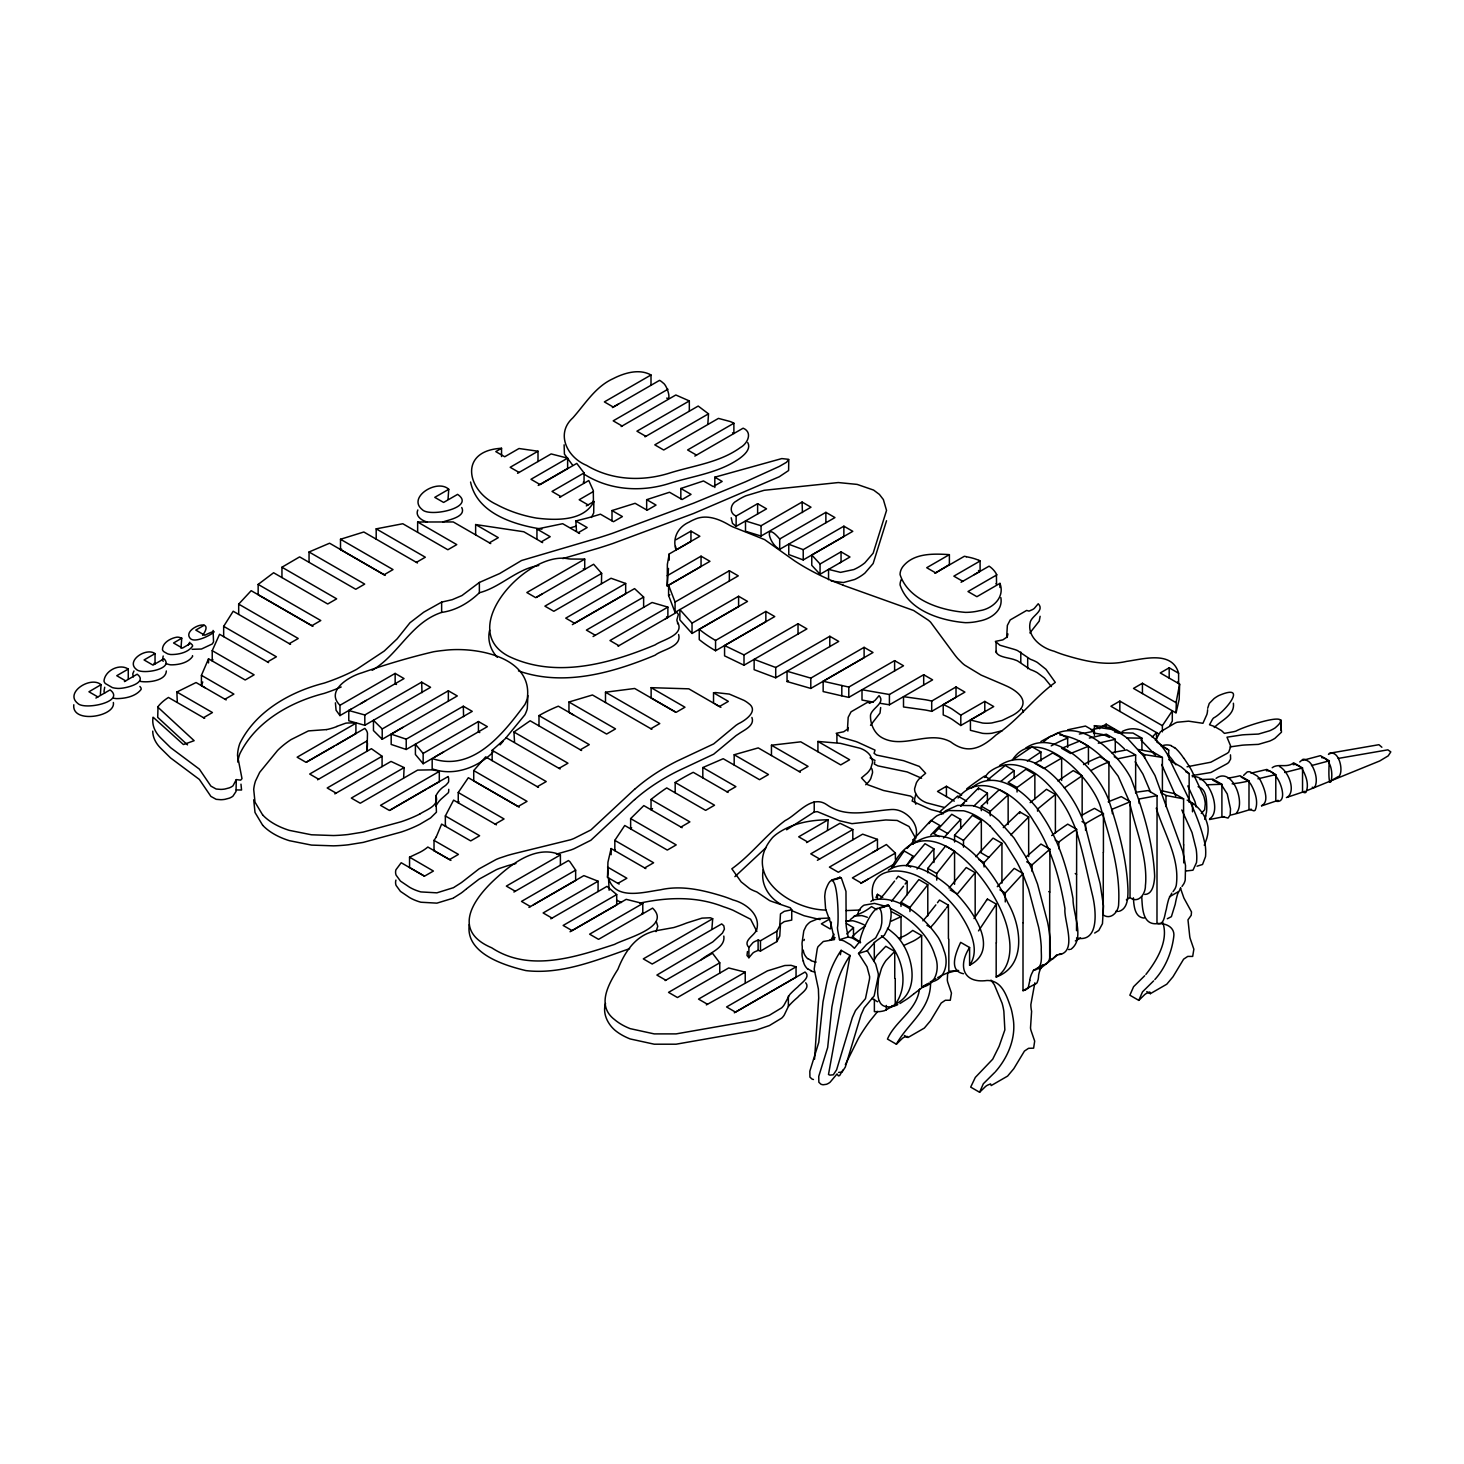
<?xml version="1.0" encoding="UTF-8"?>
<svg xmlns="http://www.w3.org/2000/svg" width="1464" height="1464" viewBox="0 0 1464 1464"><rect width="100%" height="100%" fill="white"/><g stroke="black" fill="none" stroke-linecap="round" stroke-linejoin="round"><path stroke-width="1.5" d="M187.52 744.883L157.709 717.342L158.02 706.6A59.658 34.441 0 0 1 168.452 697.45L204.649 718.348M226.188 699.938L196.066 682.535L176.87 692.014L177.29 702.061M204.978 687.696L201.428 685.628L201.428 675.325L208.529 658.818L245.183 679.991L254.114 674.831L212.225 650.657L219.563 634.278L268.589 662.588M208.529 662.936L208.529 658.818M212.225 650.657L212.225 660.959L212.847 659.459M223.663 636.657L223.663 626.354L233.197 611.238L290.549 644.361M152.75 731.122A59.658 34.441 0 0 0 161.095 748.598L170.593 757.949L199.36 779.434L210.907 796.416L216.16 799.326L220.844 799.71A17.751 10.248 0 0 0 224.944 799.326L229.226 798.191A14.183 8.18 0 0 0 232.977 796.123L236.033 791.475L236.29 779.617L240.663 780.147L241.999 778.647L237.534 755.662A108.245 62.495 0 0 1 239.84 743.474C255.651 711.284 290.439 691.63 324.221 683.084A182.671 105.463 0 0 0 356.466 669.451L384.245 651.041L397.183 638.798L409.993 622.731L423.755 612.172L441.634 602.107L452.175 599.709L461.947 595.555L479.368 582.452L499.645 573.559L521.55 560.511L598.648 537.8A447.984 258.634 0 0 0 612.666 533.244L693.533 503.195L745.451 481.821L779.251 466.467L786.571 462.258L788.693 459.33L781.794 458.58L714.816 477.191L714.816 487.494M238.687 614.423L238.687 604.12L251.168 590.687L311.869 625.695L320.799 620.535L258.158 584.411L273.603 572.753L327.716 603.992L336.665 598.831L281.948 567.227L299.626 556.887L355.752 589.278L364.701 584.099L309.05 551.983L309.05 562.286M312.967 626.336L258.158 594.713L258.158 584.411M281.948 577.53L281.948 567.227M385.252 575.407L340.508 549.567L340.508 539.264L363.822 531.999L417.46 562.981M376.193 539.155L376.193 528.852L402.801 523.746L447.856 549.75L456.768 544.608L417.643 522.008L417.643 532.31M436.345 836.713A84.601 48.843 0 0 1 434.021 840.391L458.433 854.409L449.54 859.551L427.836 847.034A50.874 29.372 0 0 1 419.948 852.268L409.554 857.172L409.554 867.493L424.231 876.003M450.93 860.411L434.021 850.694L434.021 840.391M372.204 670.292C398.849 654.554 410.798 622.566 441.634 612.409L441.634 602.107M496.424 824.854L453.602 800.131L445.349 815.96L445.349 826.263L445.77 825.403M538.496 787.376L485.645 756.87L473.732 770.576L527.04 801.357L518.128 806.499L468.334 777.713L458.25 792.518L458.25 802.821L458.982 801.686M473.732 770.576L473.732 780.879L519.244 807.158M475.635 534.854L475.635 524.551L523.819 531.761L542.632 542.632M441.634 612.409C456.109 610.451 468.974 602.747 479.368 592.755L479.368 582.452M492.142 760.621L492.142 750.318L506.233 737.856L560.108 768.984M581.611 750.501L530.151 720.782L513.937 732.018L514.541 741.827M536.94 539.338L536.94 529.035L562.688 523.709L579.598 533.463M538.99 725.888L538.99 715.585A150.774 87.053 0 0 1 558.333 706.179L606.608 734.05L615.521 728.889L568.965 702.006L568.965 712.309L573.65 715.091M612.007 520.855L612.007 510.552L622.401 516.572L613.489 521.715L600.441 514.193A269.321 155.495 0 0 1 587.265 518.055L575.809 520.983L576.505 531.121M605.492 702.519L605.492 692.216L634.681 688.483L676.057 712.364L684.969 707.222L651.132 687.677L651.132 697.98L675.16 711.833M646.667 509.966L646.667 499.663L669.524 492.252L682.133 499.535L691.045 494.374L680.833 488.482L680.833 498.785M713.535 703.086L713.535 692.783L715.622 692.563L729.328 694.082L744.005 700.378A36.399 21.008 0 0 1 748.379 703.287C759.285 710.735 745.56 720.325 738.478 723.71A120.213 69.394 0 0 0 736.044 725.302L713.682 743.895L677.192 761.042A234.496 135.383 0 0 0 634.662 789.316M562.817 558.589L598.648 548.103A447.984 258.634 0 0 0 612.666 543.547L693.533 513.498L779.251 476.77L788.602 470.53L788.767 459.733M960.695 828.313L960.695 819.456L951.765 814.295L933.904 833.602L939.266 836.694M1001.925 883.14L1001.943 843.282L993.031 838.122L975.829 856.678M1023.007 922.778L1023.007 990.671L1023.94 990.414A47.58 27.468 60 0 0 1025.441 989.92M1088.429 764.281L1088.429 746.274L1079.517 741.132L1061.675 748.342L1070.587 753.484L1088.429 746.274M1141.92 749.495L1141.92 738.185L1132.99 733.043L1117.947 732.75M1189.152 802.364L1189.152 773.614L1181.064 766.807L1171.383 761.426M1199.858 779.562L1212.961 779.141L1221.891 784.283L1221.909 816.381L1228.04 818.083L1230.163 815.009L1230.51 808.897L1227.271 793.964L1221.324 784.594L1212.558 780.092M1272.198 767.722C1278.017 763.055 1287.021 768.435 1293.627 762.817L1302.539 767.959L1302.539 792.097L1304.735 792.701A5.545 3.203 60 0 0 1305.961 792.298C1309.255 785.125 1306.199 775.883 1302.338 769.35M1328.58 762.195C1336.595 774.785 1326.823 800.881 1329.312 760.822L1320.4 755.662L1302.539 760.42M1381.87 747.244L1378.923 744.7L1329.312 753.283M901.019 906.399L901.037 902.282L918.88 879.571L927.792 884.732L927.792 915.915M909.949 911.56L909.949 907.442L927.792 884.732M1000.864 597.641C1003.169 610.744 990.707 619.016 979.379 621.029A35.264 20.35 0 0 1 965.508 622.676C941.004 620.736 908.375 610.634 900.067 584.886A35.264 20.35 0 0 1 901.275 579.579M1076.534 930.665L1076.662 829.283L1067.732 824.141L1064.987 825.971A282.149 162.907 -60 0 0 1051.664 835.56M930.573 982.655C930.701 1010.014 907.406 1023.647 896.389 1044.216L887.458 1039.074C895.163 1020.957 916.61 1010.874 919.502 989.133M1205.622 815.613L1205.421 818.98M747.445 951.545L747.006 955.48L748.891 957.731L752.807 953.119A13.469 7.777 0 0 1 754.546 951.929L758.114 950.374L760.475 951.051L776.89 941.572L779.763 936.063L780.477 924.187L784.265 921.625L791.731 920.087L791.75 909.675L790.212 907.735L772.26 901.623A24.851 14.347 0 0 1 769.552 900.561L756.76 891.905A38.082 21.978 0 0 1 749.842 888.794L741.168 881.895L731.835 868.793C751.416 854.72 765.855 834.938 785.143 820.572C797.862 814.332 811.495 794.147 826.776 804.706C846.521 818.76 870.037 810.782 891.851 809.501C906.399 808.805 921.734 825.769 914.78 839.531M847.857 731.067L848.187 727.608M734.306 1012.814L796.05 977.147L796.05 966.844L726.583 1006.958L735.495 1012.118L805.035 972.041C811.404 977 800.716 983.369 797.679 987.047A131.248 75.78 0 0 0 789.755 994.532L784.265 1004.707A28.42 16.415 0 0 1 781.684 1007.818L769.387 1015.266L755.717 1019.969L676.093 1033.895L654.225 1033.895L630.179 1028.643A59.054 34.093 0 0 1 614.66 1019.676C596.214 1005.713 608.402 984.266 617.899 969.314C624.012 953.595 633.949 937.765 650.73 932.202A28.42 16.415 0 0 1 656.128 930.72L673.751 927.554A131.248 75.78 0 0 0 686.689 922.979L702.025 918.129L710.278 917.763L712.693 918.733L711.925 928.634M788.364 996.087L788.364 1006.463L784.265 1015.01A28.42 16.415 0 0 1 781.684 1018.121L769.387 1025.569L755.717 1030.272L676.093 1044.198L654.225 1044.198L630.179 1038.946A59.054 34.093 0 0 1 614.66 1029.979C607.432 1023.574 602.399 1013.125 605.547 1003.481M253.711 799.802L255.011 812.465L262.678 825.293M675.581 546.401L676.057 549.988C672.031 538.002 678.198 526.875 689.215 522.081A36.399 21.008 0 0 1 694.229 519.555C706.087 513.864 719.19 519.025 729.639 525.283A120.213 69.394 0 0 0 732.384 526.692L764.592 539.594L794.293 560.657A234.496 135.383 0 0 0 843.264 585.216M619.126 884.073L607.523 877.357L607.944 862.186L611.074 848.681M607.523 877.357L608.31 870.128M763.256 869.653C760.328 883.707 768.49 897.103 780.458 904.075M1177.989 681.529L1178.611 683.542L1178.611 673.239L1169.187 667.804L1160.275 672.946L1179.618 684.127L1176.141 702.263M1207.69 708.265L1209.246 703.452L1214.04 698.603A42.035 24.266 0 0 1 1218.725 695.601C1249.286 682.407 1224.727 712.309 1213.546 718.001A28.219 16.287 0 0 0 1212.375 719.501L1209.52 724.772L1213.711 726.236A13.121 7.576 0 0 1 1215.01 726.839L1220.848 730.207A13.121 7.576 0 0 1 1221.891 730.957L1224.416 733.373L1233.53 731.726A28.219 16.287 0 0 0 1236.128 731.048C1242.424 727.004 1298.623 708.155 1274.924 728.047A42.035 24.266 0 0 1 1269.727 730.756L1258.418 734.068L1247.529 734.562A62.44 36.051 0 0 0 1242.222 734.891L1226.997 737.179L1230.766 746.347L1228.754 752.057A12.737 7.357 0 0 1 1226.704 753.612L1210.838 762.213L1187.048 766.788M1207.617 709.747L1207.471 711.431A62.44 36.051 0 0 1 1206.885 714.487L1202.932 723.289L1188.567 721.166L1177.148 722.264A12.737 7.357 0 0 0 1174.457 723.454L1160.421 731.817L1155.425 740.455M1034.847 982.838L1030.857 1004.597A38.082 21.997 -60 0 0 1031.608 1011.258L1030.51 1027.929A24.851 14.347 -60 0 0 1030.949 1030.29L1034.682 1041.124L1033.621 1048.169L1028.552 1048.316L1024.434 1051.079L1013.802 1068.683L1007.598 1076.095L991.183 1085.574L990.579 1083.909L987.45 1085.208A13.469 7.777 -60 0 0 985.546 1086.489L979.599 1092.272L970.687 1087.111L975.317 1077.413L992.72 1059.186L999.107 1046.339L1004.853 1029.906L1003.865 1011.331A97.649 56.382 -60 0 0 1002.071 1003.133L994.312 984.686L990.982 980.093M979.599 1092.272L983.332 1083.763L995.026 1072.142M1149.789 992.098L1146.623 993.306A13.469 7.777 -60 0 0 1144.72 994.587L1138.791 1000.37L1129.86 995.209L1133.594 986.699L1144.683 975.756M1138.791 1000.37L1142.506 991.86L1153.595 980.898M564.116 444.818L564.427 454.115L572.479 464.966M586.314 505.922L593.853 501.566C584.044 521.349 555.679 520.47 536.483 518.091C522.575 515.657 508.96 511.192 496.516 504.476C466.485 490.532 458.47 450.583 501.548 448.277L501.548 456.53M1029.851 980.349L1028.222 987.724A11.163 6.442 60 0 1 1027.673 988.456L1025.441 989.92M1007.104 637.462L1007.927 633.912M335.402 702.83L336.079 710.241L339.977 715.585L351.452 708.96M236.29 779.617L232.977 785.82A14.183 8.18 0 0 1 229.226 787.888L224.944 789.023A17.751 10.248 0 0 1 220.844 789.407L216.16 789.023L210.907 786.113L199.36 769.131L170.593 747.647L161.095 738.295A59.658 34.441 0 0 1 153.08 717.177L183.439 744.554L194.145 740.692L157.709 707.039M886.543 520.726L873.148 563.53L864.913 573.083A54.223 31.293 0 0 1 854.665 579.488L843.41 582.544L831.241 581.08M676.057 539.685L690.953 531.121L699.865 536.263L669.213 553.959L667.364 564.354L667.218 586.021L701.055 566.476L701.055 556.174L667.218 575.718M668.481 568.435L667.218 586.021M840.373 954.729L841.159 950.319L850.072 955.48L828.496 1074.485L829.887 1075.125L833.309 1074.796L836.603 1069.818L852.377 1017.462L855.525 1010.508L865.462 998.668L869.396 979.654A12.737 8.821 72.7 0 0 869.616 976.506L867.017 966.752L858.544 953.467L866.34 944.701A62.44 43.243 72.7 0 1 869.36 942.359L875.71 937.875L880.413 928.817A42.035 29.115 72.7 0 0 881.786 922.759C883.286 886.178 861.582 928.597 860.027 940.657A28.219 19.544 72.7 0 1 858.892 942.596L854.409 948.306L851.243 945.323A13.121 9.077 72.7 0 0 850.09 944.481L844.271 941.114A13.121 9.077 72.7 0 0 843.063 940.602L839.513 939.705L837.737 930.39A28.219 19.544 72.7 0 1 837.445 927.609C839.403 919.246 837.335 857.026 825.586 890.313A42.035 29.115 72.7 0 0 824.726 896.663L825.605 908.961L829.301 919.227A62.44 43.243 72.7 0 1 831.003 924.296L834.48 939.577L823.299 941.498L818.01 946.696A12.737 8.821 72.7 0 0 817.15 949.496L814.185 969.058L818.394 989.06L818.705 998.027L814.551 1059.204M947.702 972.48L947.299 979.874A24.851 14.347 -60 0 0 947.739 982.253L951.454 993.068L950.282 1000.26L945.341 1000.26L941.206 1003.041L930.573 1020.646L924.37 1028.057L907.954 1037.537L904.386 1035.469M731.213 517.762L732.494 523.398L736.136 526.345L766.55 508.832L757.62 503.671L736.136 516.042L736.136 526.345M489.69 630.032C487.146 639.713 490.55 650.162 497.321 657.336M188.325 644.984L189.716 642.257M891.228 868.591C925.962 794.147 1001.925 887.568 1008.568 934.215A51.258 29.591 60 0 1 1009.593 940.876C1011.075 953.979 1008.33 969.973 996.179 977.019L996.179 942.999M469.285 924.424C465.113 953.247 503.726 965.288 525.905 970.595C561.645 974.768 596.617 960.128 629.612 948.654M1171.804 893.132L1168.821 898.804A131.248 75.78 60 0 0 1166.314 909.4C1164.63 913.884 1164.447 926.309 1156.981 923.272L1157.054 795.684L1148.142 790.542L1137.4 792.061M1180.734 887.989L1177.733 893.662A131.248 75.78 60 0 0 1175.226 904.258L1171.383 916.665L1167.32 918.752M829.521 918.038L818.577 918.532L810.507 921.808A24.797 14.311 0 0 0 808.439 923.473L807.817 924.077A35.722 20.624 0 0 0 806.188 925.943L803.791 930.866L802.217 941.755A29.298 16.909 0 0 0 802.034 943.511L802.089 945.067A58.523 33.782 0 0 0 802.254 946.403L802.217 952.058A29.298 16.909 0 0 0 802.034 953.814L802.089 955.37A58.523 33.782 0 0 0 802.254 956.706L803.096 960.988M1204.835 819.309L1206.428 812.483A36.399 21.008 -60 0 0 1206.757 806.865C1206.537 799.71 1206.537 788.931 1198.101 786.68M803.937 940.583L804.377 939.394M857.428 915.055L858.581 911.615A35.264 20.35 60 0 1 864.089 905.155L874.502 903.398L885.592 906.308M201.428 685.628L202.746 681.968M417.807 509.966C414.953 516.17 422.09 520.781 427.268 522.008M73.804 704.751C71.498 724.241 116.059 716.61 113.35 702.482M610.799 849.431L611.129 848.553L645.862 868.61M1175.995 702.629L1142.432 683.249L1133.502 688.409L1175.995 712.931L1176.342 701.75M1176.141 712.565L1179.179 699.298L1179.618 684.127M915.732 794.495L914.616 798.96A29.097 16.799 0 0 0 915.092 802.4L915.86 804.267M1204.286 845.295L1206.592 838.982A32.117 18.538 -60 0 0 1207.068 837.243A29.481 17.019 -60 0 0 1207.471 835.505A27.688 15.994 -60 0 0 1207.782 833.785A25.455 14.695 -60 0 0 1208.056 831.223A24.083 13.908 -60 0 0 1208.111 829.576A23.021 13.286 -60 0 0 1207.709 825.641C1205.384 814.478 1197.534 804.834 1187.158 800.113M870.513 725.321L880.029 713.023L880.669 707.551M876.003 897.524L877.448 894.321L882.792 897.395M963.458 973.725C947.812 970.797 956.395 951.563 960.659 942.359L969.589 947.519C957.712 965.837 963.019 983.735 987.029 980.496C1002.291 980.185 1006.903 996.655 1011.002 1008.293A97.649 56.382 -60 0 1 1012.777 1016.492C1016.858 1036.146 1008.531 1056.752 995.63 1071.483M791.731 909.784L784.265 911.322L780.477 913.884L779.763 925.76L776.89 931.269L760.475 940.748L758.114 940.071L754.546 941.626A13.469 7.777 0 0 0 752.807 942.816L748.891 947.428L748.891 957.731M104.713 687.238L103.999 691.301A13.505 7.796 0 0 0 104.676 692.966M842.843 1070.092L839.622 1075.582L838.341 1075.857L837.06 1073.936L830.033 1082.28A14.183 8.18 -60 0 1 826.355 1084.312L823.262 1084.751A17.751 10.248 -60 0 1 820.865 1084.147L818.852 1082.244L818.742 1076.369L827.672 1047.547L831.9 1007.012L835.249 990.231A59.658 34.441 -60 0 1 849.541 956.248L850.072 955.48M845.332 1064.657L858.435 1038.36A108.245 62.495 -60 0 1 870.147 1020.737L877.705 1011.404M1029.887 632.942L1039.22 621.12L1040.135 616.307M615.264 849.834L614.825 850.676L614.825 840.373L624.744 825.495L667.309 850.072L676.222 844.911L630.636 818.596L643.812 805.603L682.114 827.709M591.346 517.506L593.707 512.986L593.853 501.566M1012.118 760.402C1037.262 720.636 1094.431 779.964 1101.239 809.446C1110.554 839.915 1120.363 871.428 1118.661 903.617C1118.899 911.395 1111.103 920.417 1103.27 914.982L1103.27 852.579M163.199 656L162.467 659.971A9.992 5.764 0 0 0 163.199 661.289M1042.405 965.197L1033.474 970.339L1032.23 972.7A43.883 25.327 60 0 0 1029.723 980.258M1042.24 965.49L1041.142 967.539A43.883 25.327 60 0 0 1038.653 975.097L1038.452 977.641A47.525 27.45 60 0 1 1038.141 979.599L1037.134 982.564A11.163 6.442 60 0 1 1036.604 983.314L1033.785 984.979A57.059 32.94 60 0 1 1032.87 985.254L1023.007 990.671M436.345 836.713L441.634 824.104L470.713 840.903L479.625 835.743L445.349 815.96M655.982 931.653L657.757 926.364L656.403 921.844M1243.613 775.371L1247.2 771.967A13.505 7.796 60 0 1 1250.018 771.839L1257.045 775.902A13.505 7.796 60 0 1 1259.864 779.269C1263.377 785.912 1270.404 801.723 1261.547 805.621M1169.937 725.284L1172.298 721.112L1172.298 710.809L1162.379 725.668L1162.379 731.854M262.751 825.33A66.191 38.21 0 0 0 289.305 840.665L311.521 845.094L333.463 845.844A108.281 62.513 0 0 0 348.121 844.819L363.163 842.404L401.045 832.083A115.748 66.832 0 0 0 419.82 824.305L430.562 817.955L436.437 812.191L435.833 795.757L437.242 793.488A43.883 25.327 0 0 1 442.549 787.541L444.653 786.113A47.525 27.45 0 0 0 446.191 784.869L448.258 782.508A11.163 6.442 0 0 0 448.625 781.684L448.661 778.391A57.059 32.94 0 0 0 448.442 777.476L448.204 776.524L428.11 788.016M435.833 806.06L437.242 803.791A43.883 25.327 0 0 1 442.549 797.843L448.258 792.811A11.163 6.442 0 0 0 448.625 791.987L448.771 789.316M978.519 930.903L995.959 904.697M133.974 670.97L132.748 673.879L133.352 676.935M1299.758 761.957L1302.85 759.359A9.992 5.764 60 0 1 1305.211 759.505L1308.889 761.628A9.992 5.764 60 0 1 1311.25 764.208C1315.13 770.723 1318.186 779.964 1314.873 787.138A5.545 3.203 60 0 1 1313.647 787.541L1312.238 787.266M1328.452 754.399C1338.261 747.61 1344.373 770.796 1338.846 776.615M974.036 918.568L987.029 899.555M907.094 848.461L914.14 840.501M893.022 867.072L903.8 851.499M1216.108 778.354C1232.139 766.532 1245.882 802.418 1236.385 813.087M906.271 865.773L912.731 856.66M841.159 950.319L840.629 951.088A59.658 34.441 -60 0 0 826.337 985.089L822.988 1001.87L818.76 1042.405L809.83 1071.209L809.921 1077.101L811.953 1079.005A17.751 10.248 -60 0 0 813.453 1079.499M896.224 878.912L898.237 876.204L907.168 881.346L907.168 894.779M905.136 884.055L907.168 881.346M937.472 902.721L939.485 900.012L948.416 905.173L948.416 938.753M946.403 907.881L948.416 905.173M945.579 908.961L934.837 922.576A84.601 48.843 -60 0 1 930.5 927.389L926.932 925.34M894.596 881.072L884.677 893.589A84.601 48.843 -60 0 1 880.34 898.42M903.526 886.214L893.589 898.75A84.601 48.843 -60 0 1 891.448 901.202M935.862 904.88L925.925 917.416A84.601 48.843 -60 0 1 922.906 920.838M858.544 953.467L867.237 950.758L875.033 941.993A62.44 43.243 72.7 0 1 878.052 939.65L884.402 935.185L889.106 926.108A42.035 29.115 72.7 0 0 890.478 920.051C891.796 915.018 891.741 899.829 883.231 907.314M903.27 852.213L904.075 851.151M912.2 857.355L913.005 856.312M986.498 900.25L987.303 899.207M995.41 905.411L996.215 904.349M1020.975 708.649C1028.423 698.053 1013.893 689.087 1005.512 685.573A68.936 39.803 0 0 0 1003.041 684.457L981.118 675.087L964.703 665.132A64.123 37.021 0 0 1 962.434 663.265L957.822 658.635A140.27 80.996 0 0 1 954.436 654.463L930.592 622.163A64.8 37.405 0 0 0 928.432 620.26L913.609 610.488L843.209 585.271M927.792 872.782L927.792 868.39L945.634 845.954L954.565 851.115L954.565 884.311M936.722 880.139L936.722 873.532L954.565 851.115M1173.085 891.613L1174.897 888.959A28.42 16.415 60 0 0 1176.287 885.171C1179.984 858.014 1163.99 833.236 1156.249 808.11M1181.997 886.452L1183.809 883.817A28.42 16.415 60 0 0 1185.218 880.01L1185.529 865.645L1182.747 851.444L1155.005 775.517L1144.061 756.595L1127.5 738.387A59.054 34.093 60 0 0 1111.981 729.438L1100.599 727.754L1091.174 729.841M874.758 761.829L874.319 764.043L877.942 765.873L907.168 771.931L921.588 778.226M917.05 869.03L933.904 848.846L924.992 843.703L907.149 865.059L910.718 867.109M949.056 888.081L966.24 867.53L975.17 872.672L975.17 916.061M928.871 823.591L930.555 821.542A108.281 62.513 60 0 1 936.997 815.741L948.617 810.525L963.568 810.782A66.191 38.21 60 0 1 990.121 826.117M943.511 838.012L960.695 819.456M984.082 866.981L984.082 862.589L1001.943 843.282M913.133 844.271L913.133 839.787L930.976 820.352L939.906 825.495L930.756 835.029M1005.274 901.952L1005.274 892.985L1023.116 873.551L1014.204 868.39L997.295 886.69M500.066 744.883L503.049 741.37M505.922 737.911L524.917 714.78A90.494 52.247 0 0 0 527.278 708.741L527.9 695.583M975.17 872.672L957.328 894.028L950.191 889.911M954.565 842.02L954.565 835.249L972.407 815.338L981.338 820.481L981.338 851.774M963.495 847.162L963.495 840.409L981.338 820.481M850.127 919.74L854.811 916.043L861.729 915.586A88.499 51.094 60 0 1 867.347 917.306M837.646 878.729L839.641 877.229L841.471 878.363L845.972 891.411L846.137 924.9A28.219 19.544 72.7 0 0 846.43 927.682L848.205 937.015L851.755 937.893A13.121 9.077 72.7 0 1 852.963 938.424L858.782 941.791A13.121 9.077 72.7 0 1 859.935 942.633L860.228 942.889M958.096 798.008C980.843 769.003 1019.914 796.855 1033.639 821.231C1051.042 847.29 1059.771 877.997 1064.95 908.595C1063.578 920.453 1078.126 952.698 1058.344 954.711A13.194 7.631 60 0 0 1056.258 955.297L1052.305 959.286L1049.67 958.975L1049.67 892.125L1048.736 891.594M788.364 1006.39L789.755 1004.835A131.248 75.78 0 0 1 797.679 997.35C800.643 993.544 810.47 988.237 805.712 982.783M631.679 827.746L630.636 828.899L630.636 818.596M846.832 933.995L853.494 927.627L846.357 923.491M1145.891 974.438C1156.816 960.549 1168.876 940.62 1162.819 922.595M1154.822 979.581C1165.271 968.033 1171.694 952.424 1173.707 937.07C1175.446 927.298 1165.728 922.741 1157.146 923.692C1142.103 925.12 1142.432 907.113 1141.737 896.663M1152.223 737.124L1156.505 732.586L1156.505 740.821M895.254 978.629L895.254 1004.231C909.29 985.4 902.757 956.449 887.001 940.474A88.499 51.094 60 0 0 881.383 935.716M1025.715 748.086C1056.788 726.62 1099.592 772.754 1109.072 801.192C1118.588 829.978 1126.914 859.697 1127.957 890.13C1127.975 897.487 1127.792 908.375 1119.429 911.23M1043.649 741.809L1049.743 736.667L1054.19 735.056M1214.26 727.517C1221.196 720.197 1234.994 715.31 1233.402 703.232M766.13 847.546L734.891 876.662M1003.279 827.618L1019.731 811.861L1028.661 817.022L1028.661 856.586M896.389 1044.216L902.318 1038.434A13.469 7.777 -60 0 1 904.221 1037.153L907.589 1036.475M973.706 806.207L987.413 793.195L978.483 788.035L960.659 805.914M981.338 810.653L981.338 806.225L999.217 789.755L1008.129 794.897L1008.165 824.47M990.25 815.814L990.25 811.367L1008.129 794.897M1017.059 787.504L1034.865 774.419L1025.953 769.259L1008.129 782.362L1017.059 787.504L1017.059 792.024M1032.047 871.464L1032.047 864.876L1049.889 849.193L1040.959 844.051L1026.154 856.916M1028.661 817.022L1010.819 834.901M865.718 784.759L866.962 783.606A40.718 23.515 0 0 0 868.17 782.343A38.631 22.308 0 0 0 870.769 778.592L872.526 772.827A29.097 16.799 0 0 0 872.05 769.387L871.702 768.454M634.553 789.279L590.889 829.942L573.961 838.488A64.8 37.405 0 0 1 570.667 839.732L514.724 853.494A140.27 80.996 0 0 0 507.496 855.452L499.48 858.124A64.123 37.021 0 0 0 496.259 859.423L479.002 868.902L462.77 881.566A68.936 39.803 0 0 1 460.831 882.993L453.767 887.477M634.553 799.582L590.889 840.245L573.961 848.791A64.8 37.405 0 0 1 570.667 850.035L556.466 854.134M971.51 788.071C996.581 766.733 1028.844 794.055 1042.569 816.089C1059.076 840.775 1067.768 869.744 1073.039 898.731C1072.728 913.737 1085.336 938.772 1070.934 949.258M492.929 752.313C477.337 767.795 453.584 776.615 432.173 768.82L432.173 758.517C473.018 772.516 503.561 733.208 524.917 704.477A90.494 52.247 0 0 0 527.278 698.438C533.171 656.659 475.489 646.338 444.05 650.382A90.494 52.247 0 0 0 433.582 651.755C409.28 657.464 385.178 664.656 361.608 672.909C349.384 676.331 325.045 690.77 339.977 705.282L339.977 715.585M987.395 780.092L1005.237 765.489L1014.149 770.631L1014.149 778.189M1030.144 802.638L1046.486 789.297L1055.398 794.458L1055.398 833.181M466.705 888.648L479.002 879.205L496.259 869.726A64.123 37.021 0 0 1 499.48 868.427L507.496 865.755A140.27 80.996 0 0 1 514.724 863.815L515.932 863.504M960.915 805.987L963.934 803.407M466.394 888.904L462.77 891.869A68.936 39.803 0 0 1 460.831 893.296L453.767 897.78M1057.63 954.857L1039.184 969.388M1000.827 781.392L1014.149 770.631M652.523 808.567L651.041 809.775L651.041 799.472L652.523 798.264A282.149 162.907 0 0 1 664.198 789.627L666.724 787.925L705.63 810.379L714.542 805.218L675.178 782.49L676.624 781.593A296.076 170.94 0 0 1 689.8 774.108L693.222 772.315L728.12 792.445M999.509 765.562C1033.547 743.474 1068.482 786.516 1080.963 815.302A90.494 52.247 60 0 1 1085.025 825.037L1100.159 883.78L1103.49 905.96L1102.465 923.674L1098.787 930.464L1094.669 933.044M913.975 993.763L924.242 985.986M873.807 960.713A24.485 14.128 -60 0 1 877.082 955.333L885.812 946.293L894.742 951.435L886.013 960.476A24.485 14.128 -60 0 0 881.456 968.546L878.492 978.739L877.668 990.725A40.406 23.332 -60 0 0 879.205 1000.992M913.609 994.056L909.217 997.478A68.936 39.803 -60 0 1 907.021 999.052L899.976 1003.499M966.661 788.876L968.454 787.504A282.149 162.907 -60 0 1 981.758 777.933L984.503 776.085L989.865 779.177M1058.801 848.809L1058.801 842.074L1060.595 840.702A282.149 162.907 -60 0 1 1073.899 831.131L1076.662 829.283M988.822 857.373L980.002 852.158M969.589 947.519L969.607 965.215C981.283 948.727 968.436 926.364 958.609 911.633C949.331 899.299 937.784 888.685 924.827 880.285C905.008 865.773 865.224 865.297 873.276 900.598M1055.398 794.458L1037.573 809.08L1037.573 811.184M1014.149 758.919L1031.974 746.786L1040.904 751.929L1040.904 761.006M1064.328 787.907L1082.152 775.755L1073.222 770.595L1057.868 780.952M888.337 870.238C905.96 858.654 928.615 870.586 943.475 882.06C963.733 897.231 1005.073 947.135 969.607 965.215M829.484 940.364L835.102 937.692M1054.904 734.288C1083.36 719.135 1118.642 754.71 1130.849 778.116C1142.817 809.336 1153.156 842.642 1154.657 876.149A63.501 36.655 60 0 1 1154.327 880.322C1153.632 885.921 1151.802 894.376 1144.738 894.449M786.626 829.795L814.222 811.989L817.333 811.642L839.238 820.682L851.957 823.665L885.793 819.968L897.158 820.444L909.016 826.501L915.732 838.396M1027.307 761.024L1040.904 751.929M891.722 911.816L901.019 916.702L901.019 938.955M901.019 916.702L891.027 921.277M924.608 985.73L926.456 984.449M1061.62 953.869L1059.241 954.144M914.78 842.715C954.583 817.077 993.653 870.934 1007.927 902.904C1021.268 925.724 1027.033 965.783 996.179 977.019M701.366 959.67C708.32 953.375 725.778 947.958 723.802 936.063M1126.365 899.811L1129.586 897.78M1085.574 830.399L1085.574 823.591L1087.075 822.658A296.076 170.94 -60 0 1 1100.141 815.228L1103.417 813.527L1103.417 852.487M1201.285 813.49L1204.671 809.702L1205.256 803.736A24.797 14.311 60 0 0 1204.854 800.68L1204.634 799.582A35.722 20.624 60 0 0 1203.847 796.306L1192.117 771.455A29.298 16.909 60 0 0 1190.689 768.746L1189.317 766.441A58.523 33.782 60 0 0 1188.091 764.483L1183.955 758.297M930.189 982.015L931.122 981.429M932.074 980.862L933.007 980.294M453.401 887.696L436.894 892.839L420.882 891.924A40.406 23.332 0 0 1 409.646 887.294L400.441 881.072L396.085 875.106A24.485 14.128 0 0 1 395.939 869.781L401.191 862.735L424.487 876.186L433.417 871.043L409.554 857.172M453.035 898.219L436.894 903.142L420.882 902.227A40.406 23.332 0 0 1 409.646 897.597L400.441 891.375L396.085 885.409A24.485 14.128 0 0 1 395.939 880.084M181.756 638.176L173.557 642.989L182.414 648.113L190.686 643.337L192.296 644.929A5.545 3.203 0 0 1 192.553 646.191C187.996 652.651 178.462 654.628 170.885 654.536A9.992 5.764 0 0 1 167.482 653.768L163.785 651.645A9.992 5.764 0 0 1 162.467 649.668C162.339 642.659 170.776 638.139 176.906 637.169A5.545 3.203 0 0 1 179.102 637.316L181.756 638.176L180.969 648.168M336.628 744.81L355.917 733.556L355.917 723.253L297.137 757.199L306.031 762.323L364.81 728.395L365.927 729.712A20.258 11.694 0 0 1 367.482 733.373L367.061 751.215L367.482 743.675A20.258 11.694 0 0 0 366.714 741.296M625.018 594.164L572.369 624.634M974.365 574.62L980.093 571.289L980.093 560.987L953.851 576.157L962.8 581.318M934.892 979.178L935.825 978.629M360.656 703.653L366.293 700.378M665.461 618.814L667.877 617.424L667.877 607.121L609.976 640.537L618.888 645.697M738.606 596.269L692.033 623.152L692.033 633.454L738.606 606.572L738.606 596.269L747.518 601.411L699.243 629.282L699.243 639.585A150.774 87.053 0 0 0 715.567 650.748L765.855 621.724L765.855 611.421L715.567 640.445L715.567 650.748M820.06 574.291L820.06 563.988L839.549 552.697L841.05 551.837L849.98 556.997L820.06 574.291L811.77 565.324L811.77 555.021L852.798 531.322L843.868 526.18L803.224 549.641L788.767 544.26L788.767 554.563L803.224 559.943L843.868 536.483L843.868 526.18M533.445 904.807L583.88 875.618L598.081 881.218L598.081 891.521M956.01 686.964L956.01 697.267L931.708 711.358A84.601 48.843 0 0 0 925.376 710.022L903.508 706.966L903.508 696.663L925.376 699.719A84.601 48.843 0 0 1 931.726 701.055L956.01 686.964L964.922 692.106L943.219 704.623L943.219 714.926A50.874 29.372 0 0 1 952.295 719.483L960.805 725.485L984.796 711.705L984.796 701.402L960.805 715.182L960.805 725.485M872.544 852.506L877.448 849.669L877.448 839.366L829.411 867.109L838.341 872.269L886.397 844.527L895.382 853.073L895.382 859.258M501.548 448.277L495.784 451.607L504.714 456.768L519.006 448.515L538.002 451.223L538.002 461.526M100.376 694.613L101.053 684.676L88.938 691.777L97.887 696.937M128.265 679.369L128.265 669.066L116.754 675.709L125.648 680.852M155.038 653.621L144.058 659.953L153.006 665.114L163.986 658.782C174.564 669.011 142.264 674.922 136.536 669.524C125.264 661.014 146.309 647.033 155.038 653.621L155.038 663.924L153.94 663.393M204.155 625.256L195.792 630.087L204.74 635.248C230.452 622.694 195.7 647.07 189.826 637.865C182.506 628.276 216.562 615.813 202.673 635.303M448.753 489.287L434.771 497.357L443.61 502.445L457.592 494.374C476.843 507.404 429.83 517.652 422.309 509.655C406.864 497.54 437.169 478.344 448.753 489.287L448.039 499.169M651.004 385.288L651.004 374.985L604.376 401.905L613.27 407.047L618.595 404.009M95.91 698.053L110.093 689.892C125.922 701.805 84.564 710.388 77.812 703.434C64.105 692.801 90.585 675.654 101.053 684.676M124.422 681.583L137.159 674.209C149.035 682.993 123.562 689.398 116.663 688.318A13.505 7.796 0 0 1 112.325 687.568L105.298 683.505A13.505 7.796 0 0 1 103.999 680.998C104.822 670.768 119.316 663.137 128.265 669.066M612.391 407.578L659.587 380.329A19.929 11.492 0 0 1 662.753 382.69C667.2 384.904 671.756 401.356 666.706 398.098M538.002 451.223L510.167 467.291L519.079 472.433M517.579 473.311L551.141 453.932L567.629 458.141L567.629 468.443L538.221 485.426M667.95 389.241L613.196 420.845L622.127 426.006M621.139 426.555L675.837 394.987L689.324 400.935L689.324 411.238M567.629 458.141L530.975 479.295L540.125 484.584L576.779 463.411L584.063 472.945L584.063 483.248L583.258 482.187M689.324 400.935L636.932 431.185L645.807 436.309M416.398 562.359L425.329 557.217L376.193 528.852M645.002 436.839L698.2 406.059L708.503 413.836L707.862 423.755M584.063 472.945L552.019 491.447L560.932 496.607M289.305 643.648L298.235 638.487L238.687 604.12M267.473 661.948L276.403 656.787L223.663 626.354M559.559 497.394L588.766 480.54L593.286 490.532L593.451 501.804L593.286 500.834M708.503 413.836L654.792 444.855L663.704 449.997L718.458 418.393L729.804 421.412A19.929 11.492 0 0 1 733.885 423.224L733.885 433.527A19.929 11.492 0 0 0 732.531 432.813M489.397 542.796L498.309 537.654L475.635 524.551M224.98 699.225L233.892 694.082L201.428 675.325M593.451 491.501L579.177 499.755L588.089 504.897M203.533 717.708L212.445 712.547L176.87 692.014M733.885 423.224L687.604 449.96L696.516 455.103M541.296 541.845L550.208 536.702L536.94 529.035M694.833 456.073L743.145 428.183C753.137 432.411 747.39 443.848 740.308 447.6A63.501 36.655 0 0 1 736.85 449.96C716.463 463.1 691.722 466.01 668.957 473.275C641.744 481.693 611.348 480.265 586.588 465.369C567.428 457.555 555.094 433.783 572.9 417.807C585.326 403.79 595.519 386.533 613.27 378.609A63.501 36.655 0 0 1 617.387 376.632C627.763 372.076 640.5 369.148 651.004 374.985M578.262 532.695L587.174 527.552L575.809 520.983M583.276 568.801L584.722 569.423L584.722 559.12L526.839 592.536L535.751 597.678L541.918 594.128M339.977 705.282L395.152 673.403L404.046 678.582L348.78 710.498L348.78 720.8L364.81 725.284L430.581 687.311L421.65 682.151L364.81 714.981L348.78 710.498M536.831 597.056L593.634 564.262L601.649 573.376L601.448 583.55M601.649 573.376L544.901 606.151L553.813 611.293L611.037 578.262L625.677 583.477L625.677 593.78M334.268 746.183L306.562 762.085M625.677 583.477L565.745 618.156L574.529 623.225L634.571 588.62L643.629 597.074L643.629 607.377M402.856 727.352L382.214 739.265L382.214 728.962L448.35 690.788L457.299 695.949L391.181 734.141L391.181 744.444L406.223 749.477L472.25 711.358L463.319 706.215L406.223 739.174L391.181 734.141M367.061 740.912L309.691 774.035L318.603 779.196M317.578 779.781L371.417 748.708L382.086 756.266L382.086 766.569M761.06 525.741L802.089 502.042L811.001 507.203L761.06 536.044L745.505 531.249L745.505 520.946L761.06 525.741L761.06 536.044M643.629 597.074L586.387 630.106L595.317 635.266M675.069 612.373L675.069 602.052L729.365 570.722L738.277 575.864L675.069 612.373L668.591 595.519L668.591 585.216L709.967 561.316L701.055 556.174M382.086 756.266L327.186 787.98L336.098 793.122M593.066 636.547L652.066 602.491L667.877 607.121M668.591 595.519L669.762 594.841M334.817 793.872L391.016 761.426L404.119 767.594L403.643 777.768M779.69 539.008L825.879 512.345L834.956 517.579L779.69 549.311C768.38 543.931 763.622 519.885 779.69 539.008L779.69 549.311M443.665 751.892L423.151 763.732L423.151 753.429L435.028 746.585L478.435 721.532L487.384 726.656L435.028 756.888M404.119 767.594L351.323 798.081L360.254 803.224L417.624 770.101L430.69 769.863A20.258 11.694 0 0 1 437.004 770.759L439.31 771.4L439.31 781.703L390.321 809.995M618.028 646.191L676.789 612.263L678.381 614.404L676.899 619.821A13.194 7.631 0 0 0 677.429 621.907C685.427 635.156 662.021 639.86 655.195 644.855C609.664 663.832 555.497 678.893 508.557 656.22C455.249 628.44 527.772 550.83 568.032 558.736A13.194 7.631 0 0 0 571.655 559.047L584.722 559.12M439.31 771.4L380.53 805.346L389.424 810.47L426.353 789.041M839.549 563L841.05 562.139L841.05 551.837M724.57 645.551L744.005 654.92L798.026 623.737L806.938 628.88L744.005 665.223L724.57 655.854L724.57 645.551L774.767 616.564L765.855 611.421M580.366 749.769L589.278 744.627L538.99 715.585M559.047 768.344L567.959 763.202L513.937 732.018M537.325 786.699L546.237 781.556L492.142 750.318M949.386 564.939L949.386 554.636L926.712 567.721L935.642 572.863M650.858 728.706L659.788 723.564L605.492 692.216M495.143 824.104L504.055 818.962L458.25 792.518M949.386 564.518L934.892 573.302L964.373 556.283L966.35 556.668M775.719 667.493L829.795 636.273L838.726 641.415L775.719 677.795L754.143 669.67L754.143 659.367L775.719 667.493L775.719 677.795M838.506 695.089L823.152 691.557L823.152 681.254L873.02 652.505L864.108 647.344L810.8 678.125L787.046 671.244L787.046 681.547L788.456 680.742M961.079 582.269L989.078 566.165L990.414 567.08A40.223 23.223 0 0 1 996.417 574.108L996.545 584.392A40.223 23.223 0 0 0 996.032 583.678M996.966 574.803L967.979 591.529L976.891 596.69L999.949 583.367C1005.311 597.404 992.409 609.006 979.379 610.726A35.264 20.35 0 0 1 965.508 612.373C941.004 610.433 908.375 600.332 900.067 574.583A35.264 20.35 0 0 1 902.904 566.568C913.847 552.843 933.556 553.648 949.386 554.636M787.046 681.547L810.8 688.428L864.108 657.647L864.108 647.344M823.152 681.254L848.791 687.073L894.614 660.63L903.526 665.772L848.791 697.376L839.476 695.308M560.401 865.206L560.401 854.903L506.343 886.104L515.273 891.247M513.919 892.034L568.435 860.558L569.899 861.71L575.645 870.147L575.645 880.45L528.943 907.406M575.645 870.147L521.495 901.403L530.407 906.564M873.404 702.153L862.003 700.048L862.003 689.745L889.417 694.503L923.692 674.721L932.605 679.863L889.417 704.806L880.395 703.342M726.967 791.786L735.898 786.644L702.812 767.557L702.812 777.86M680.961 827.05L689.892 821.89L651.041 799.472M598.081 881.218L543.126 912.95L552.038 918.111M799.161 771.528L808.073 766.386L771.455 745.231L771.455 755.534M550.793 918.825L606.993 886.379L616.71 894.577L616.71 904.88L570.045 931.763M617.936 883.378L626.867 878.235L607.523 867.054M644.709 867.932L653.621 862.772L614.825 840.373M641.854 913.335L642.788 913.792L642.788 903.489L589.626 934.178L598.556 939.339L652.596 908.119C672.305 927.06 624.195 938.753 614.66 944.353C575.809 956.999 529.529 972.663 491.721 947.794C450.07 930.189 474.574 897.194 497.668 876.808C513.846 862.113 537.581 844.966 560.401 854.903M1002.181 730.737L991.86 733.263A24.485 14.128 0 0 1 982.619 733.354L970.431 730.316L970.431 720.014L993.727 706.563L984.796 701.402M827.471 830.033L828.148 819.803L798.685 836.822L807.616 841.965M806.554 842.587L840.025 823.262L852.817 829.539L852.817 839.842M852.817 829.539L810.763 853.86L819.657 859.002M712.693 918.733L643.3 958.883L652.212 964.026M817.388 860.301L862.644 834.169L877.448 839.366M961.628 795.062L946.421 786.278L937.491 791.438L954.29 801.119M652.944 963.605L721.679 923.912L723.802 925.76L724.406 929.128L722.429 933.08L712.748 941.938L656.897 975.061L665.809 980.221M1162.379 725.668L1119.832 701.11L1110.901 706.252L1158.518 733.739M1100.818 727.224L1106.162 724.131L1121.808 733.171M665.168 980.587L712.511 953.265L719.757 962.818L719.757 973.121M895.382 853.073L852.396 877.888L861.289 883.03L867.969 879.205M719.757 962.818L668.536 992.372L677.466 997.533L728.688 967.96L745.231 972.151L745.231 982.454M860.649 883.433L894.431 863.925M829.795 918.971L821.359 923.839L830.289 928.981M745.231 972.151L698.529 999.107L707.46 1004.267M706.343 1004.908L767.484 970.852L784.832 965.508L791.054 965.325L796.05 966.844M899.152 938.241L904.258 935.99A50.874 29.372 -60 0 0 912.749 930.427L921.661 935.569L921.643 987.267L928.78 983.149M895.254 1004.231C921.643 992.043 913.133 952.222 895.913 935.331A88.499 51.094 60 0 0 887.458 928.377M874.374 999.418L874.374 1011.642L879.352 1011.624A77.281 44.615 60 0 0 884.585 1010.636L895.254 1004.835M1329.349 781.739L1338.261 776.579M1075.345 940.894L1080.487 937.93M1169.461 896.81L1178.392 891.668M1146.788 991.622L1150.356 993.672L1166.771 984.211L1172.975 976.799L1183.607 959.176L1187.743 956.413L1192.684 956.413L1193.855 949.221L1190.14 938.406A24.87 14.365 -60 0 1 1189.701 936.027L1187.981 919.831L1191.22 915.293L1191.495 911.926L1183.9 898.036L1180.441 888.136M677.832 548.945L690.953 541.424L690.953 531.121M616.71 894.577L563.128 925.449L572.058 930.592L626.208 899.335L642.788 903.489M1061.638 758.114L1043.832 768.527L1034.902 763.385L1052.707 752.972L1061.638 758.114L1061.638 780.458M937.71 977.568L938.644 977.055M939.577 976.561L945.14 973.926A64.123 37.021 -60 0 1 947.885 972.901L954.199 971.218A140.27 80.996 -60 0 1 958.627 970.486M419.82 814.002C426.17 809.83 439.895 805.621 435.833 795.757M309.05 551.983L329.583 543.217L384.117 574.748L393.029 569.587L340.508 539.264M853.549 916.556L863.01 912.182A50.874 29.372 -60 0 0 871.501 906.619L876.845 909.693M903.727 945.524L913.188 941.151A50.874 29.372 -60 0 0 921.661 935.588M702.812 767.557L723.216 758.718L759.542 779.69L768.472 774.529L734.178 754.747L734.178 765.05M1108.175 801.833L1121.278 796.617L1130.19 801.778L1130.025 897.633C1138.681 904.185 1145.726 893.479 1145.415 885.482A63.501 36.655 60 0 0 1145.745 881.31C1146.623 854.83 1135.881 829.74 1130.025 804.285M336.738 726.437L345.577 723.234A11.163 6.442 0 0 1 347.023 723.015L351.635 722.923A47.58 27.468 0 0 1 354.306 723.125L355.917 723.253M1122.321 731.433C1140.767 722.027 1158.317 739.631 1167.265 754.088C1180.46 784.137 1199.034 813.344 1205.348 845.954A53.802 31.055 60 0 1 1205.531 856.623L1202.548 864.474L1197.04 866.194M479.368 592.755C500.944 587.101 516.499 568.947 538.789 565.507M894.943 1004.963L893.498 1005.475A77.281 44.615 60 0 1 891.649 1005.951M1307.114 790.523L1379.747 760.951L1388.201 755.863L1390.8 751.892L1387.854 749.842L1338.242 758.425M568.965 702.006L592.462 694.979L651.883 729.292M869.854 703.013L873.404 701.457A13.469 7.777 0 0 0 875.143 700.268L879.059 695.656C885.775 702.976 872.032 707.936 870.513 715.018C870.055 723.6 874.209 733.519 882.152 737.764C903.691 749.385 928.835 729.822 950.667 741.882C967.32 754.509 981.026 748.708 996.106 734.891C1018.267 720.197 1033.822 697.944 1055.288 682.389L1045.955 669.286L1037.281 662.387A38.082 21.978 0 0 0 1030.381 659.276L1017.59 650.62A24.851 14.347 0 0 0 1014.863 649.558L999.912 645.221L995.392 641.397L1002.858 639.86L1006.665 637.298L1007.36 625.403L1010.233 619.913L1026.648 610.433L1029.027 611.11L1032.596 609.555A13.469 7.777 0 0 0 1034.334 608.365L1038.232 603.754C1044.802 610.525 1032.431 615.447 1030.363 621.688C1026.356 636.346 1041.197 647.966 1054.098 651.224A97.649 56.382 0 0 0 1063.87 654.811C1084.147 661.033 1105.521 666.212 1126.713 661.362C1143.75 659.001 1172.207 650.4 1178.611 673.239M1130.19 801.778L1112.347 809.153L1112.347 813.636M897.743 1004.67C891.741 1007.616 882.005 1008.806 879.315 1000.9M340.508 549.567L341.661 549.146M734.178 754.747L758.242 747.903L800.369 772.242M1261.511 805.914L1278.109 800.332M1286.399 797.551L1305.083 791.292M680.833 488.482L703.507 480.961L713.261 486.597L722.173 481.436L714.816 477.191M1067.64 729.804L1085.483 726.053L1094.395 731.213L1094.395 735.349M1033.474 970.339C1044.052 968.93 1040.831 954.931 1041.288 947.354A115.748 66.832 60 0 0 1038.616 927.188L1028.606 889.234L1023.19 875.014A108.281 62.513 60 0 0 1016.748 861.784L1005.128 843.173L990.195 826.154M612.007 510.552L635.12 503.305L647.125 510.222L656.037 505.08L646.667 499.663M831.589 879.992L840.281 877.302M832.192 880.376L840.885 877.668M1293.261 764.702L1293.92 764.501A9.992 5.764 60 0 1 1296.281 764.666L1299.977 766.788A9.992 5.764 60 0 1 1300.819 767.575M879.644 907.753L888.337 905.063M880.248 908.101L888.959 905.393M839.513 939.705L848.205 937.015M1251.354 809.226L1238.617 813.014A447.984 258.634 -60 0 1 1231.206 814.972M930.573 982.124C945.396 979.727 949.001 962.763 943.969 950.63A35.264 20.35 60 0 0 938.461 937.784C924.534 917.525 899.463 894.339 873.02 899.994A35.264 20.35 60 0 0 870.879 901.568M921.643 987.267C936.484 984.888 940.071 967.905 935.057 955.772A35.264 20.35 60 0 0 929.53 942.926C920.527 927.682 906.179 916.208 890.441 908.43M1161.08 745.908L1162.013 745.615M570.631 527.754L576.359 526.107M845.899 921.204L852.817 920.746A88.499 51.094 60 0 1 864.144 924.845M1302.539 767.959L1284.697 772.48M1089.344 738.057L1106.345 734.178L1115.275 739.32L1115.275 752.825M1098.274 743.2L1115.275 739.32M1311.469 765.581L1329.312 760.822M1192.318 776.725C1208.88 774.072 1222.349 811.477 1209.685 818.687M442.915 521.934C449.265 519.738 466.375 516.682 461.746 507.514M1250.988 773.175L1266.854 769.442L1275.784 774.584L1275.803 801.192C1290.644 804.541 1278.273 768.49 1266.433 770.796M1257.942 778.811L1275.784 774.584M996.27 651.224C996.179 657.153 1009.648 657.684 1014.863 659.861A24.851 14.347 0 0 1 1017.59 660.923L1030.381 669.579A38.082 21.978 0 0 1 1037.281 672.69L1044.436 678.033L1051.427 686.598M1079.352 734.05L1094.395 731.213M1111.688 752.716L1126.731 749.879L1135.643 755.021L1135.643 793.085M846.046 921.57L848.571 921.039M326.545 729.584L308.428 730.902L291.007 739.631A115.748 66.832 0 0 0 277.556 750.483L259.677 772.352L255.505 781.026A108.281 62.513 0 0 0 253.711 789.499L255.011 802.162L262.678 814.991M1321.608 757.638L1324.133 757.876L1327.519 760.621M1224.16 816.601L1209.465 819.547M1042.972 965.014C1053.019 963.221 1049.67 949.605 1050.2 942.194A115.748 66.832 60 0 0 1047.547 922.046L1037.537 884.073L1032.102 869.854A108.281 62.513 60 0 0 1025.678 856.641L1014.058 838.012L999.107 820.993A66.191 38.21 60 0 0 985.803 811.093A66.191 38.21 60 0 0 972.48 805.621L957.529 805.383L945.927 810.599A108.281 62.513 60 0 0 941.407 814.368M1230.034 746.896L1242.222 745.194A62.44 36.051 0 0 1 1247.529 744.865L1258.418 744.371L1269.727 741.058A42.035 24.266 0 0 0 1274.924 738.35L1281.476 732.165L1280.488 719.794M771.455 745.231L800.753 741.827L840.72 764.903L849.632 759.743L817.918 741.443L817.918 751.746M1192.117 775.554L1210.838 772.516L1226.704 763.915A12.737 7.357 0 0 0 1228.754 762.36L1230.602 759.066L1230.474 754.857M1227.93 778.116L1230.163 777.768A269.321 155.495 -60 0 0 1240.1 775.755L1249.012 780.916L1248.975 809.226L1253.788 810.818A7.046 4.063 60 0 0 1255.252 810.086C1258.619 801.833 1255.179 791.841 1250.951 784.429A13.505 7.796 60 0 0 1248.133 781.044L1241.088 776.981M957.676 970.541L948.837 971.346L948.837 939.193M1135.643 755.021L1117.819 758.791L1114.25 756.723M639.86 903.123C667.621 897.158 696.388 896.078 723.271 906.673A97.649 56.382 0 0 1 733.043 910.26L750.611 919.246L756.851 931.452M1232.139 783.862L1239.075 782.911A269.321 155.495 -60 0 0 1249.012 780.916M1068.629 949.55L1069.855 949.441M417.643 522.008L453.273 521.953L490.751 543.583M860.32 910.022L846.064 910.59M1157.054 795.684L1139.12 798.978L1139.12 803.388M830.838 928.249L831.369 922.064M651.132 687.677L688.794 688.83L719.446 706.526L728.358 701.384L713.535 692.783M1126.877 737.911L1141.92 738.185M1206.592 784.796L1221.891 784.283M1094.395 729.017L1094.395 725.668L1105.43 726.675L1112.219 728.468L1119.356 732.604M1139.212 751.544L1144.574 754.637L1162.398 757.455L1162.398 791.969M1118.258 911.413L1115.861 911.267M817.918 741.443L840.391 743.346L860.137 748.269A23.021 13.286 0 0 1 864.163 750.117A24.083 13.908 0 0 1 865.517 750.959A25.455 14.695 0 0 1 867.292 752.313A27.688 15.994 0 0 1 868.335 753.265A29.481 17.019 0 0 1 869.25 754.253A32.117 18.538 0 0 1 870.037 755.259L872.05 759.084A29.097 16.799 0 0 1 872.526 762.524L870.769 768.289A38.631 22.308 0 0 1 868.17 772.04A40.718 23.515 0 0 1 866.962 773.303L861.491 777.896L867.804 784.759L883.506 790.487L910.571 796.087L913.06 797.862L912.127 801.046L928.725 808.659A24.87 14.365 0 0 0 931.433 809.72L940.748 812.136M1093.498 732.97L1103.051 734.58A59.054 34.093 60 0 1 1109.419 737.435M1160.623 792.39L1165.985 795.483L1183.589 798.85L1183.589 844.984M354.837 733.464L355.917 733.556M1287.515 797.13C1296.043 790.725 1288.576 771.327 1279.499 766.496M826.007 910.059C790.139 909.766 740.784 874.594 772.498 837.628A51.258 29.591 0 0 1 776.725 834.004C791.457 823.39 810.324 819.895 828.148 819.803M1137.949 749.458L1153.467 752.295L1162.398 757.455M541.954 529.144C514.212 524.917 476.971 513.443 470.566 482.022M1161.3 790.633L1174.659 793.689L1183.589 798.85M820.041 919.593L804.084 915.732L792.152 910.828M877.595 1001.76L871.849 998.356M236.29 789.919L241.56 790.011L240.974 784.155M944.042 807.378L926.987 802.913A23.021 13.286 0 0 1 922.961 801.064A24.083 13.908 0 0 1 921.606 800.222A25.455 14.695 0 0 1 919.831 798.868A27.688 15.994 0 0 1 918.806 797.917A29.481 17.019 0 0 1 917.891 796.928A32.117 18.538 0 0 1 917.086 795.922L915.092 792.097A29.097 16.799 0 0 1 914.616 788.657L916.354 782.892A38.631 22.308 0 0 1 918.953 779.141A40.718 23.515 0 0 1 920.161 777.878L925.632 773.285L919.319 766.422L903.636 760.694L876.552 755.095L874.063 753.319L875.014 750.117L858.398 742.523A24.87 14.365 0 0 0 855.69 741.461L840.739 737.124L836.219 733.299L843.685 731.762L847.473 729.182L848.187 717.305L851.06 711.815L867.475 702.336L869.689 702.958M1144.207 918.093C1134.417 917.379 1133.905 905.319 1133.374 897.816M1076.516 938.021C1100.013 943.164 1095.786 909.126 1092.62 895.748C1087.331 873.862 1082.939 851.645 1076.095 830.198A90.494 52.247 60 0 0 1072.051 820.444C1059.826 791.201 1022.055 746.402 988.822 772.406A90.494 52.247 60 0 0 984.76 777.457M1059.844 734.983C1078.071 737.417 1093.754 748.452 1106.4 761.225M838.579 1072.417L842.001 1072.106L845.295 1067.128L861.07 1014.753L864.218 1007.799L874.154 995.959L878.089 976.964A12.737 8.821 72.7 0 0 878.308 973.798L875.71 964.044L867.237 950.758M1186.279 870.952L1192.977 870.202L1196.509 862.552A54.314 31.348 60 0 0 1196.179 849.212L1192.025 832.522L1181.814 809.958M140.233 681.364C148.395 682.901 166.036 680.705 166.329 670.97M1114.36 731.817L1117.746 732.732M192.077 649.302L201.465 649.028L212.243 643.977L213.543 641.891L213.085 630.435M518.457 670.878C563.677 686.836 612.629 672.891 655.195 655.158C661.765 649.668 682.078 647.015 678.619 634.516M970.431 720.014L982.619 723.051A24.485 14.128 0 0 0 991.86 722.96L1002.181 720.434L1012.978 715.164A40.406 23.332 0 0 0 1021.103 708.686M621.45 902.483L616.856 900.287M1171.401 746.036L1171.914 746.256A7.759 4.484 60 0 1 1172.774 746.677L1174.567 747.848M1122.577 732.659L1121.204 732.457M811.294 960.439L809.391 959.487A7.759 4.484 0 0 1 808.586 958.957L808.128 958.609M811.294 970.742L809.391 969.79A7.759 4.484 0 0 1 808.586 969.26L808.128 968.912M978.483 570.503L980.093 571.289M870.073 757.84L875.014 760.42M1156.761 741.992L1168.711 750.062L1168.711 756.65M978.904 560.383L980.093 560.987M666.596 616.765L667.877 617.424M479.771 732.567L478.435 731.835L478.435 721.532M802.437 512.546L802.089 502.042M1165.143 747.994L1168.711 750.062M1185.584 771.565L1189.152 773.614M1094.395 725.668L1099.739 728.743M1067.659 747.39L1067.659 738.131L1058.728 732.988A150.774 87.053 -60 0 0 1040.904 741.534M1108.907 802.199L1108.907 761.957L1099.976 756.815A150.774 87.053 -60 0 0 1083.543 764.574M1103.417 813.527L1094.505 808.384L1091.229 810.086A296.076 170.94 -60 0 0 1082.518 814.917M1082.006 821.524L1085.574 823.591M1055.233 840.025L1058.801 842.074M981.338 806.225L990.25 811.367M966.661 801.156L957.749 795.995L939.906 811.678L943.475 813.746M1075.235 873.551L1076.552 874.301M1026.685 861.784L1032.047 864.876M954.565 835.249L963.495 840.409M938.735 828.331L947.666 833.492M978.721 859.496L984.082 862.589M913.133 839.787L916.702 841.855M999.912 889.892L1005.274 892.985M904.203 850.968L913.133 856.129M987.431 899.024L996.344 904.166L996.344 942.944M927.792 868.39L936.722 873.532M901.037 902.282L909.949 907.442M860.631 942.377L852.249 936.649A59.658 34.441 -60 0 1 865.37 925.962M422.016 692.655L421.65 682.151M463.594 716.665L463.319 706.215M396.47 684.475L395.152 683.706L395.152 673.403M166.146 663.503L167.482 664.07A9.992 5.764 0 0 0 170.885 664.839C178.462 664.931 187.996 662.954 192.553 656.494A5.545 3.203 0 0 0 192.479 655.634M715.329 704.111L720.91 707.35M583.715 473.915C608.896 490.257 640.701 492.435 668.957 483.578C691.722 476.312 716.463 473.403 736.85 460.263A63.501 36.655 0 0 0 740.308 457.903C744.81 454.481 751.197 448.679 747.738 442.531M1168.821 759.578L1172.152 761.664M736.136 516.042C728.852 513.278 730.28 503.872 736.538 500.963A53.802 31.055 0 0 1 745.871 495.784L764.153 490.294L838.286 482.553L857.135 484.401L873.587 490.074L879.407 494.429L883.359 499.553L886.543 510.424L873.148 553.227L864.913 562.78A54.314 31.348 0 0 1 853.878 569.551L840.537 572.369L828.551 569.386L828.551 579.707M960.805 715.182L952.295 709.18A50.874 29.372 0 0 0 943.237 704.623M748.891 947.428C742.321 940.657 754.71 935.734 756.76 929.494C760.768 914.835 745.926 903.197 733.043 899.957A97.649 56.382 0 0 0 723.271 896.371C702.995 890.112 681.602 884.988 660.429 889.819C643.391 892.18 614.917 900.781 608.512 877.942L609.134 890.258M423.151 753.429L415.41 744.188L415.41 754.491L423.151 763.732M1140.785 739.906L1155.517 755.204M811.77 555.021L820.06 563.988M692.033 623.152L679.863 609.591L679.863 619.894L692.033 633.454M1124.444 748.873L1118.588 743.547A59.054 34.093 60 0 0 1115.403 741.168M677.411 622.987L678.326 624.268M139.885 686.433L140.947 687.86A7.046 4.063 0 0 1 141.038 689.526C135.566 696.553 125.19 698.566 116.663 698.621A13.505 7.796 0 0 1 113.771 698.218M382.214 728.962L373.466 720.27L373.466 730.573L382.214 739.265M1108.047 762.799L1118.167 776.176L1129.092 800.973M1175.025 763.439L1175.958 764.794M1135.149 761.756L1142.945 774.108L1150.612 792.189M675.069 602.052L668.591 585.216M1187.816 785.894L1194.917 801.467A35.722 20.624 60 0 1 1195.722 804.743L1195.923 805.822A24.797 14.311 60 0 1 1196.106 806.884M751.91 717.452C755.095 725.76 743.803 730.152 738.478 734.013A120.213 69.394 0 0 0 736.044 735.605L713.682 754.198L677.192 771.345A234.496 135.383 0 0 0 634.662 799.619M1161.666 764.464L1175.738 796.05M1022.567 709.692L1023.153 712.108M1150.356 993.672L1149.899 992.427M803.096 950.685L802.858 949.752M1183.699 844.874L1183.736 862.9M1281.11 720.142L1281.11 730.444M1192.501 803.205L1192.501 811.825M1169.187 667.804L1169.187 678.107M1165.985 795.483L1165.985 806.609M1153.467 752.295L1153.467 753.649M1144.574 754.637L1144.574 757.986M1142.432 683.249L1142.432 693.552M1119.832 701.11L1119.832 711.413M1112.219 728.468L1112.219 729.822M1106.162 724.131L1106.162 728.249M1082.152 775.755L1082.152 815.942M1049.889 849.193L1049.889 892.088M1034.865 774.419L1034.865 798.96M1027.691 658.397L1027.691 668.719M1023.116 873.551L1023.116 922.686M1020.792 652.047L1020.792 662.35M1019.731 811.861L1019.731 813.49M999.949 583.367L999.949 587.485M996.087 642.293L996.087 652.596M987.413 793.195L987.413 803.736M978.483 788.035L978.483 789.663M946.421 786.278L946.421 796.581M933.904 848.846L933.904 862.552M931.708 701.055L931.708 711.358M923.692 674.721L923.692 685.024M894.614 660.63L894.614 670.933M894.742 951.435L894.742 978.336M889.417 694.503L889.417 704.806M886.324 1005.439L886.324 1009.995M877.448 894.321L877.448 898.658M874.301 942.359L874.301 960.366M853.494 927.627L853.494 936.594M848.791 687.073L848.791 697.376M841.818 685.518L841.818 695.821M836.914 734.196L836.914 742.431M829.795 636.273L829.795 646.576M825.879 512.345L825.879 522.648M814.222 801.686L814.222 811.989M810.8 678.125L810.8 688.428M803.224 549.641L803.224 559.943M798.026 623.737L798.026 634.04M776.89 931.269L776.89 941.572M760.475 940.748L760.475 951.051M758.114 940.071L758.114 950.374M757.62 503.671L757.62 513.974M744.005 654.92L744.005 665.223M729.365 570.722L729.365 581.025M675.178 782.49L675.178 792.793M669.213 553.959L669.213 560.145M611.129 848.553L611.129 854.72M448.35 690.788L448.35 701.091M406.223 739.174L406.223 749.477M364.81 714.981L364.81 725.284M419.82 814.002A115.748 66.832 0 0 1 401.045 821.78L363.163 832.101L348.121 834.517A108.281 62.513 0 0 1 333.463 835.541L311.521 834.791L289.305 830.363A66.191 38.21 0 0 1 262.751 815.027M336.848 726.528A43.883 25.327 0 0 1 326.563 729.603M966.313 556.759A39.29 22.674 0 0 1 978.94 560.346M341.167 687A182.671 105.463 0 0 1 324.221 693.387C290.439 701.933 255.651 721.587 239.84 753.777A108.245 62.495 0 0 0 237.808 762.122M434.277 850.328A84.601 48.843 0 0 1 434.021 850.694M814.661 972.059A32.117 18.538 0 0 1 811.038 970.998M807.689 969.077A32.117 18.538 0 0 1 803.352 960.988M807.689 958.774A32.117 18.538 0 0 1 803.352 950.685M816.162 962.104A32.117 18.538 0 0 1 811.038 960.695M715.567 640.445A150.774 87.053 0 0 1 699.243 629.282M831.296 939.559A24.485 14.128 -60 0 1 834.059 934.197M1051.207 745.89A150.774 87.053 -60 0 1 1067.659 738.131M1091.064 770.503A150.774 87.053 -60 0 1 1108.907 761.957M1167.65 754.454A32.117 18.538 60 0 1 1174.897 763.531M1162.123 745.853A32.117 18.538 60 0 1 1171.31 745.579M1174.659 747.5A32.117 18.538 60 0 1 1183.827 758.389"/></g></svg>
